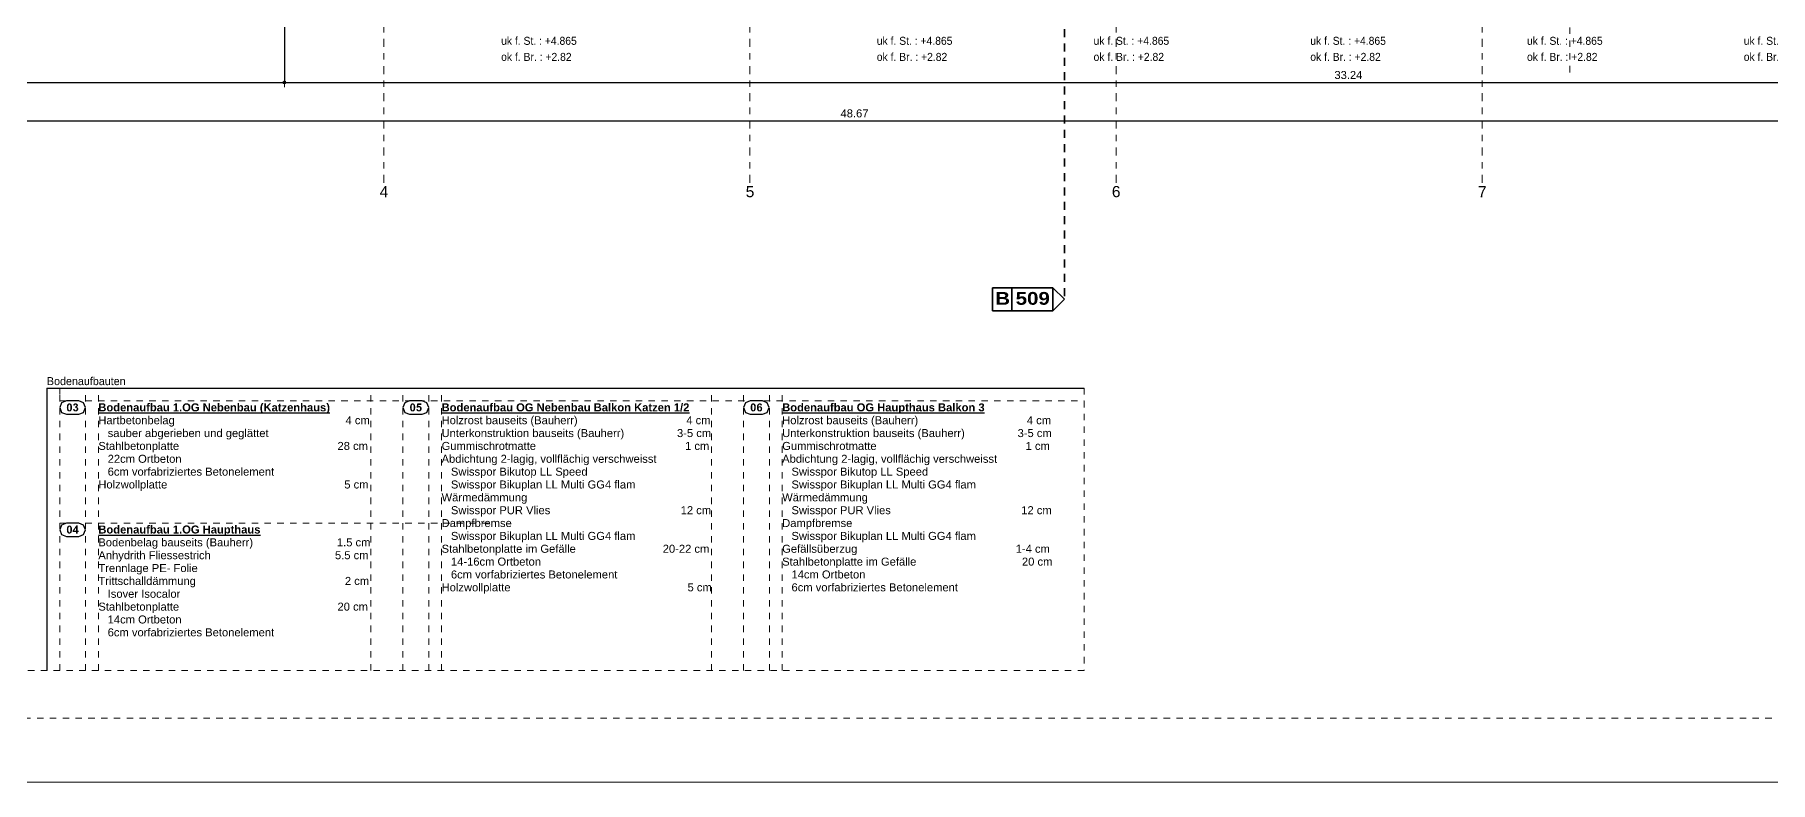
# Model space of a CAD drawing. Header units: metres. Extents: x -94.5 to -10.5, y 121.5 to 156.5.
# Drawn here: x -65.6 to -38.48, y 121.5 to 133.18 of the extents above; entities that cross this region are included whole.
import ezdxf

# ---------------------------------------------------------------- set-up
doc = ezdxf.new("R2010")
doc.units = ezdxf.units.M
doc.header["$PDMODE"] = 65
for name, pattern in [('AUSGEZOGEN', [0]), ('GETRENNT2_S10', [0.255, 0.125, -0.065, 0, -0.065]), ('STRICHLINIE_S4', [0.165, 0.125, -0.04]), ('VERDECKT2_S2', [0.09, 0.05, -0.04])]:
    doc.linetypes.add(name, pattern=pattern)
for name, color, linetype, lineweight in [('XR$1$Bauachsen_grob', 7, 'GETRENNT2_S10', 13), ('XR$1$Hilfskonstruktion', 5, 'VERDECKT2_S2', 13), ('XR$1$Plankopf', 7, 'AUSGEZOGEN', 13), ('XR$1$Schnittbegrenzung', 7, 'AUSGEZOGEN', 13), ('XR$1$Text_Koten', 7, 'AUSGEZOGEN', 25), ('XR$1$Text_Werkplan_Ausfuehrung', 7, 'AUSGEZOGEN', 25), ('XR$1$Werkplan-_Ausfuehrungsmasse', 7, 'AUSGEZOGEN', 13)]:
    doc.layers.add(name, color=color, linetype=linetype, lineweight=lineweight)
doc.styles.add('ARIAL', font='ARIAL.TTF')
doc.styles.add('Arial_Black', font='ariblk.ttf')
doc.dimstyles.new('_DIMSTYLE_3', dxfattribs={"dimtxt": 0.125, "dimasz": 0.15, "dimexe": 0, "dimexo": 0, "dimgap": 0.0625, "dimtad": 2, "dimrnd": 0.005, "dimzin": 4, "dimdsep": 46, "dimtxsty": 'ARIAL', "dimblk1": 'ALL_ML_KREIS', "dimblk2": 'ALL_ML_KREIS', "dimsah": 1, "dimcen": 0, "dimclrd": 256, "dimclre": 256, "dimclrt": 256, "dimadec": 0, "dimazin": 0, "dimtfac": 1, "dimtdec": 0, "dimtix": 1, "dimtmove": 2, "dimatfit": 3, "dimfxl": 0, "dimtzin": 0, "dimlwd": 0, "dimlwe": -1, "dimarcsym": 0})

# ---------------------------------------------------------------- blocks, each defined once
blk = doc.blocks.new('ALL_ML_KREIS')
at = {"color": 0, "linetype": 'ByBlock', "lineweight": -2}
for p, q in [((-1, 0), (0.5, 0)), ((0, -0.5), (0, 0.5))]:
    blk.add_line(p, q, dxfattribs=at)
blk.add_circle((0, 0), 0.15, dxfattribs=at)
blk = doc.blocks.new('*D306')
at = {"layer": 'DEFPOINTS'}
for p in [(-77.131, 135.438), (-61.698, 135.438), (-77.131, 132.438)]:
    blk.add_point(p, dxfattribs=at)
at = {"layer": 'XR$1$Werkplan-_Ausfuehrungsmasse', "lineweight": -2}
for p, q in [((-77.131, 134.348), (-77.131, 132.438)), ((-61.698, 133.438), (-61.698, 132.438)), ((-77.131, 132.438), (-61.698, 132.438))]:
    blk.add_line(p, q, dxfattribs=at)
at = {"layer": 'XR$1$Werkplan-_Ausfuehrungsmasse', "xscale": 0.15, "yscale": 0.15, "zscale": 0.15, "rotation": 180}
blk.add_blockref('ALL_ML_KREIS', (-77.131, 132.438), dxfattribs=at)
at = {"layer": 'XR$1$Werkplan-_Ausfuehrungsmasse', "xscale": 0.15, "yscale": 0.15, "zscale": 0.15}
blk.add_blockref('ALL_ML_KREIS', (-61.698, 132.438), dxfattribs=at)
at = {"layer": 'XR$1$Werkplan-_Ausfuehrungsmasse', "insert": (-69.41, 132.553), "char_height": 0.125, "width": 0.625, "attachment_point": 5, "style": 'ARIAL'}
blk.add_mtext('\\A1;{\\A1;{15.43\\H0.082500;\\S^ ;}}', dxfattribs=at)
blk = doc.blocks.new('*D307')
at = {"layer": 'DEFPOINTS'}
for p in [(-61.698, 135.438), (-61.698, 132.438), (-28.458, 130.838)]:
    blk.add_point(p, dxfattribs=at)
at = {"layer": 'XR$1$Werkplan-_Ausfuehrungsmasse', "lineweight": -2}
for p, q in [((-61.698, 133.438), (-61.698, 132.438)), ((-61.698, 132.438), (-28.458, 132.438)), ((-28.458, 132.438), (-28.458, 132.438))]:
    blk.add_line(p, q, dxfattribs=at)
at = {"layer": 'XR$1$Werkplan-_Ausfuehrungsmasse', "xscale": 0.15, "yscale": 0.15, "zscale": 0.15, "rotation": 180}
blk.add_blockref('ALL_ML_KREIS', (-61.698, 132.438), dxfattribs=at)
at = {"layer": 'XR$1$Werkplan-_Ausfuehrungsmasse', "xscale": 0.15, "yscale": 0.15, "zscale": 0.15}
blk.add_blockref('ALL_ML_KREIS', (-28.458, 132.438), dxfattribs=at)
at = {"layer": 'XR$1$Werkplan-_Ausfuehrungsmasse', "insert": (-45.074, 132.553), "char_height": 0.125, "width": 0.625, "attachment_point": 5, "style": 'ARIAL'}
blk.add_mtext('\\A1;{\\A1;{33.24\\H0.082500;\\S^ ;}}', dxfattribs=at)
blk = doc.blocks.new('*D311')
at = {"layer": 'DEFPOINTS'}
for p in [(-28.458, 136.333), (-77.131, 135.438), (-77.131, 131.838)]:
    blk.add_point(p, dxfattribs=at)
at = {"layer": 'XR$1$Werkplan-_Ausfuehrungsmasse', "lineweight": -2}
for p, q in [((-77.131, 132.838), (-77.131, 131.838)), ((-28.458, 132.838), (-28.458, 131.838)), ((-77.131, 131.838), (-28.458, 131.838))]:
    blk.add_line(p, q, dxfattribs=at)
at = {"layer": 'XR$1$Werkplan-_Ausfuehrungsmasse', "xscale": 0.15, "yscale": 0.15, "zscale": 0.15, "rotation": 180}
blk.add_blockref('ALL_ML_KREIS', (-77.131, 131.838), dxfattribs=at)
at = {"layer": 'XR$1$Werkplan-_Ausfuehrungsmasse', "xscale": 0.15, "yscale": 0.15, "zscale": 0.15}
blk.add_blockref('ALL_ML_KREIS', (-28.458, 131.838), dxfattribs=at)
at = {"layer": 'XR$1$Werkplan-_Ausfuehrungsmasse', "insert": (-52.79, 131.953), "char_height": 0.125, "width": 0.625, "attachment_point": 5, "style": 'ARIAL'}
blk.add_mtext('\\A1;{\\A1;{48.67\\H0.082500;\\S^ ;}}', dxfattribs=at)
blk = doc.blocks.new('COMPLEXOBJECT_7')
at = {"layer": 'XR$1$Bauachsen_grob', "color": 8}
for p, q in [((-60.143, 130.869), (-60.143, 153.502)), ((-54.423, 130.869), (-54.423, 153.502)), ((-48.703, 130.869), (-48.703, 153.502)), ((-42.983, 130.869), (-42.983, 153.502))]:
    blk.add_line(p, q, dxfattribs=at)
at = {"layer": 'XR$1$Bauachsen_grob', "color": 8, "char_height": 0.175, "width": 0.22374, "attachment_point": 9, "style": 'ARIAL'}
for s, insert in [('\\W0.99;4', (-60.075, 130.642)), ('\\W0.99;5', (-54.355, 130.642)), ('\\W0.99;6', (-48.635, 130.642)), ('\\W0.99;7', (-42.915, 130.642))]:
    blk.add_mtext(s, dxfattribs=dict(at, insert=insert))
blk = doc.blocks.new('COMPLEXOBJECT_10')
at = {"layer": 'XR$1$Schnittbegrenzung', "color": 12, "lineweight": 35}
for p, q in [((-50.632, 155.502), (-49.691, 155.502)), ((-50.632, 155.142), (-50.632, 155.502)), ((-50.33, 155.142), (-50.33, 155.502)), ((-49.691, 155.502), (-49.511, 155.322)), ((-49.691, 155.142), (-49.691, 155.502)), ((-49.691, 155.142), (-50.632, 155.142)), ((-49.691, 155.142), (-50.632, 155.142)), ((-49.511, 155.322), (-49.691, 155.142)), ((-50.632, 129.229), (-50.632, 128.869)), ((-49.691, 129.229), (-50.632, 129.229)), ((-49.691, 129.229), (-50.632, 129.229)), ((-50.33, 129.229), (-50.33, 128.869)), ((-49.511, 129.049), (-49.691, 129.229)), ((-49.691, 129.229), (-49.691, 128.869)), ((-50.632, 128.869), (-49.691, 128.869)), ((-49.691, 128.869), (-49.511, 129.049))]:
    blk.add_line(p, q, dxfattribs=at)
at = {"layer": 'XR$1$Schnittbegrenzung', "color": 12, "linetype": 'STRICHLINIE_S4', "lineweight": 35}
blk.add_line((-49.511, 155.322), (-49.511, 129.049), dxfattribs=at)
at = {"layer": 'XR$1$Schnittbegrenzung', "color": 12, "lineweight": 35, "char_height": 0.2, "width": 0.97, "attachment_point": 4, "style": 'Arial_Black'}
for insert in [(-50.592, 155.322), (-50.592, 129.062)]:
    blk.add_mtext('B\\~509', dxfattribs=dict(at, insert=insert))

msp = doc.modelspace()

# ---------------------------------------------------------------- hatches: boundary and pattern name
at = {"layer": 'XR$1$Text_Werkplan_Ausfuehrung'}
h = msp.add_hatch(color=55, dxfattribs=at)
h.paths.add_polyline_path([(-65.0556, 127.4236), (-65.0717, 127.4205), (-65.0839, 127.4109), (-65.0931, 127.3904), (-65.0962, 127.3601), (-65.0934, 127.3296), (-65.085, 127.3101), (-65.0721, 127.2996), (-65.0556, 127.2961), (-65.0394, 127.2993), (-65.0273, 127.3089), (-65.0181, 127.3294), (-65.015, 127.3598), (-65.0181, 127.3903), (-65.0272, 127.4107), (-65.0394, 127.4204)])
h.paths.add_polyline_path([(-65.0597, 127.403), (-65.0556, 127.4037), (-65.0515, 127.403), (-65.0479, 127.401), (-65.0448, 127.3968), (-65.0423, 127.39), (-65.0406, 127.3783), (-65.0401, 127.3598), (-65.0407, 127.3411), (-65.0425, 127.3287), (-65.0448, 127.3226), (-65.0478, 127.3188), (-65.0515, 127.3167), (-65.0556, 127.316), (-65.0597, 127.3167), (-65.0633, 127.3187), (-65.0664, 127.3228), (-65.0689, 127.3296), (-65.0706, 127.3413), (-65.0711, 127.3598), (-65.0705, 127.3786), (-65.0686, 127.3911), (-65.0664, 127.3971), (-65.0634, 127.401)], flags=16)
for points in [[(-64.9999, 127.3315), (-64.9957, 127.3172), (-64.9869, 127.3059), (-64.9743, 127.2985), (-64.9588, 127.2961), (-64.9424, 127.299), (-64.9289, 127.3077), (-64.9199, 127.3205), (-64.9169, 127.3357), (-64.9185, 127.3462), (-64.9233, 127.3551), (-64.9307, 127.3617), (-64.9404, 127.3654), (-64.9269, 127.3769), (-64.9224, 127.3916), (-64.9246, 127.4026), (-64.9312, 127.4124), (-64.9436, 127.4208), (-64.9595, 127.4236), (-64.9693, 127.4227), (-64.9781, 127.4198), (-64.9855, 127.4152), (-64.9911, 127.4091), (-64.9952, 127.4012), (-64.998, 127.391), (-64.9759, 127.3873), (-64.9741, 127.3944), (-64.9706, 127.3997), (-64.9658, 127.4029), (-64.9601, 127.4039), (-64.9545, 127.403), (-64.9502, 127.4002), (-64.9473, 127.3958), (-64.9464, 127.3902), (-64.9477, 127.3835), (-64.9515, 127.3783), (-64.9578, 127.375), (-64.9663, 127.3741), (-64.969, 127.3546), (-64.9631, 127.3559), (-64.9581, 127.3564), (-64.9516, 127.3551), (-64.9463, 127.3511), (-64.9427, 127.3449), (-64.9415, 127.3368), (-64.9427, 127.3282), (-64.9465, 127.3216), (-64.9522, 127.3174), (-64.959, 127.316), (-64.9654, 127.3172), (-64.9707, 127.3207), (-64.9747, 127.3264), (-64.9767, 127.3343)], [(-59.6362, 127.3303), (-59.6319, 127.3162), (-59.6232, 127.3054), (-59.6106, 127.2984), (-59.5949, 127.2961), (-59.5756, 127.3002), (-59.561, 127.3126), (-59.5543, 127.3256), (-59.5521, 127.3402), (-59.5549, 127.357), (-59.5632, 127.3703), (-59.5755, 127.379), (-59.5903, 127.3819), (-59.5986, 127.3809), (-59.6067, 127.3779), (-59.6029, 127.3992), (-59.5576, 127.3992), (-59.5576, 127.4216), (-59.6211, 127.4216), (-59.6334, 127.3565), (-59.6139, 127.3537), (-59.6052, 127.3606), (-59.5954, 127.3629), (-59.5879, 127.3614), (-59.5819, 127.3571), (-59.5781, 127.3499), (-59.5768, 127.3398), (-59.5781, 127.329), (-59.582, 127.3213), (-59.5877, 127.3168), (-59.5947, 127.3152), (-59.6008, 127.3164), (-59.6062, 127.3199), (-59.6103, 127.3255), (-59.6123, 127.3328)]]:
    msp.add_hatch(color=55, dxfattribs=at).paths.add_polyline_path(points)
h = msp.add_hatch(color=55, dxfattribs=at)
h.paths.add_polyline_path([(-59.6931, 127.4236), (-59.7092, 127.4205), (-59.7214, 127.4109), (-59.7306, 127.3904), (-59.7337, 127.3601), (-59.7309, 127.3296), (-59.7225, 127.3101), (-59.7096, 127.2996), (-59.6931, 127.2961), (-59.6769, 127.2993), (-59.6648, 127.3089), (-59.6556, 127.3294), (-59.6525, 127.3598), (-59.6556, 127.3903), (-59.6647, 127.4107), (-59.6769, 127.4204)])
h.paths.add_polyline_path([(-59.6972, 127.403), (-59.6931, 127.4037), (-59.689, 127.403), (-59.6854, 127.401), (-59.6823, 127.3968), (-59.6798, 127.39), (-59.6781, 127.3783), (-59.6776, 127.3598), (-59.6782, 127.3411), (-59.68, 127.3287), (-59.6823, 127.3226), (-59.6853, 127.3188), (-59.689, 127.3167), (-59.6931, 127.316), (-59.6972, 127.3167), (-59.7008, 127.3187), (-59.7039, 127.3228), (-59.7064, 127.3296), (-59.7081, 127.3413), (-59.7086, 127.3598), (-59.708, 127.3786), (-59.7061, 127.3911), (-59.7039, 127.3971), (-59.7009, 127.401)], flags=16)
h = msp.add_hatch(color=55, dxfattribs=at)
h.paths.add_polyline_path([(-54.3723, 127.4236), (-54.3884, 127.4205), (-54.4006, 127.4109), (-54.4098, 127.3904), (-54.4128, 127.3601), (-54.4101, 127.3296), (-54.4017, 127.3101), (-54.3887, 127.2996), (-54.3723, 127.2961), (-54.3561, 127.2993), (-54.3439, 127.3089), (-54.3347, 127.3294), (-54.3317, 127.3598), (-54.3347, 127.3903), (-54.3439, 127.4107), (-54.3561, 127.4204)])
h.paths.add_polyline_path([(-54.3764, 127.403), (-54.3723, 127.4037), (-54.3682, 127.403), (-54.3645, 127.401), (-54.3615, 127.3968), (-54.3589, 127.39), (-54.3573, 127.3783), (-54.3567, 127.3598), (-54.3573, 127.3411), (-54.3592, 127.3287), (-54.3615, 127.3226), (-54.3645, 127.3188), (-54.3681, 127.3167), (-54.3723, 127.316), (-54.3764, 127.3167), (-54.38, 127.3187), (-54.3831, 127.3228), (-54.3856, 127.3296), (-54.3872, 127.3413), (-54.3878, 127.3598), (-54.3872, 127.3786), (-54.3853, 127.3911), (-54.3831, 127.3971), (-54.38, 127.401)], flags=16)
h = msp.add_hatch(color=55, dxfattribs=at)
h.paths.add_polyline_path([(-54.2345, 127.3926), (-54.2387, 127.4059), (-54.2464, 127.4157), (-54.2569, 127.4217), (-54.27, 127.4236), (-54.2884, 127.4199), (-54.303, 127.4085), (-54.3125, 127.3885), (-54.3157, 127.359), (-54.3126, 127.3302), (-54.3035, 127.3108), (-54.2896, 127.2997), (-54.2724, 127.2961), (-54.2563, 127.299), (-54.2435, 127.3077), (-54.235, 127.3212), (-54.2322, 127.3384), (-54.2349, 127.3548), (-54.2429, 127.3679), (-54.2547, 127.3765), (-54.2686, 127.3793), (-54.2808, 127.3767), (-54.2908, 127.3688), (-54.2885, 127.3866), (-54.2842, 127.3971), (-54.2784, 127.4022), (-54.2714, 127.4039), (-54.2662, 127.4031), (-54.2621, 127.4005), (-54.2592, 127.3962), (-54.2576, 127.39)])
h.paths.add_polyline_path([(-54.2875, 127.33), (-54.2888, 127.3403), (-54.2876, 127.3496), (-54.284, 127.3563), (-54.2787, 127.3604), (-54.2723, 127.3617), (-54.2658, 127.3603), (-54.2604, 127.3561), (-54.2568, 127.3488), (-54.2556, 127.3382), (-54.2567, 127.328), (-54.2601, 127.3212), (-54.2651, 127.3173), (-54.2712, 127.316), (-54.2777, 127.3176), (-54.2834, 127.3223)], flags=16)
h = msp.add_hatch(color=55, dxfattribs=at)
h.paths.add_polyline_path([(-65.0556, 125.5153), (-65.0717, 125.5121), (-65.0839, 125.5025), (-65.0931, 125.4821), (-65.0962, 125.4517), (-65.0934, 125.4213), (-65.085, 125.4018), (-65.0721, 125.3912), (-65.0556, 125.3877), (-65.0394, 125.3909), (-65.0273, 125.4005), (-65.0181, 125.421), (-65.015, 125.4515), (-65.0181, 125.482), (-65.0272, 125.5024), (-65.0394, 125.5121)])
h.paths.add_polyline_path([(-65.0597, 125.4947), (-65.0556, 125.4954), (-65.0515, 125.4947), (-65.0479, 125.4926), (-65.0448, 125.4885), (-65.0423, 125.4817), (-65.0406, 125.47), (-65.0401, 125.4515), (-65.0407, 125.4327), (-65.0425, 125.4203), (-65.0448, 125.4143), (-65.0478, 125.4104), (-65.0515, 125.4083), (-65.0556, 125.4077), (-65.0597, 125.4083), (-65.0633, 125.4104), (-65.0664, 125.4145), (-65.0689, 125.4213), (-65.0706, 125.433), (-65.0711, 125.4515), (-65.0705, 125.4703), (-65.0686, 125.4827), (-65.0664, 125.4888), (-65.0634, 125.4926)], flags=16)
h = msp.add_hatch(color=55, dxfattribs=at)
h.paths.add_polyline_path([(-64.952, 125.3898), (-64.9289, 125.3898), (-64.9289, 125.415), (-64.9133, 125.415), (-64.9133, 125.436), (-64.9289, 125.436), (-64.9289, 125.5153), (-64.949, 125.5153), (-65.0032, 125.4359), (-65.0032, 125.415), (-64.952, 125.415)])
h.paths.add_polyline_path([(-64.952, 125.4787), (-64.952, 125.436), (-64.9808, 125.436)], flags=16)

# ---------------------------------------------------------------- linework, layer by layer
at = {"layer": 'XR$1$Hilfskonstruktion'}
for p, q in [((-41.613, 135.4955), (-41.613, 132.5708)), ((-65.2077, 127.6607), (-65.2077, 127.4607)), ((-65.2077, 123.2498), (-65.2077, 127.6607)), ((-65.2077, 127.4607), (-49.2035, 127.4607)), ((-64.8035, 123.2498), (-64.8035, 127.6607)), ((-64.6035, 123.2498), (-64.6035, 127.6607)), ((-60.3452, 123.2498), (-60.3452, 127.6607)), ((-59.8452, 123.2498), (-59.8452, 127.6607)), ((-59.441, 123.2498), (-59.441, 127.6607)), ((-59.241, 123.2498), (-59.241, 127.6607)), ((-55.0243, 123.2498), (-55.0243, 127.6607)), ((-54.5243, 123.2498), (-54.5243, 127.6607)), ((-54.1202, 123.2498), (-54.1202, 127.6607)), ((-53.9202, 123.2498), (-53.9202, 127.6607)), ((-49.2035, 127.6607), (-49.2035, 123.2498)), ((-65.2077, 125.5523), (-58.4325, 125.5523)), ((-49.2035, 123.2498), (-77.1306, 123.2498)), ((-82.9611, 122.5024), (-11.4611, 122.5024))]:
    msp.add_line(p, q, dxfattribs=at)
at = {"layer": 'XR$1$Plankopf'}
msp.add_line((-94.4611, 121.5024), (-10.4611, 121.5024), dxfattribs=at)
at = {"layer": 'XR$1$Text_Werkplan_Ausfuehrung', "color": 250, "linetype": 'AUSGEZOGEN', "lineweight": 25}
for q in [(-65.4077, 123.2498), (-49.2035, 127.6607)]:
    msp.add_line((-65.4077, 127.6607), q, dxfattribs=at)
at = {"layer": 'XR$1$Text_Werkplan_Ausfuehrung', "color": 54}
for p, q in [((-65.1035, 127.4607), (-65.1772, 127.4302)), ((-64.9093, 127.4607), (-65.1035, 127.4607)), ((-64.8356, 127.4302), (-64.9093, 127.4607)), ((-59.741, 127.4607), (-59.8147, 127.4302)), ((-59.5468, 127.4607), (-59.741, 127.4607)), ((-59.4731, 127.4302), (-59.5468, 127.4607)), ((-54.4202, 127.4607), (-54.4938, 127.4302)), ((-54.2259, 127.4607), (-54.4202, 127.4607)), ((-54.1523, 127.4302), (-54.2259, 127.4607)), ((-65.1772, 127.4302), (-65.2077, 127.3565)), ((-65.2077, 127.3565), (-65.1772, 127.2828)), ((-65.1772, 127.2828), (-65.1035, 127.2523)), ((-65.1035, 127.2523), (-64.9093, 127.2523)), ((-64.9093, 127.2523), (-64.8356, 127.2828)), ((-64.8051, 127.3565), (-64.8356, 127.4302)), ((-64.8356, 127.2828), (-64.8051, 127.3565)), ((-59.8147, 127.4302), (-59.8452, 127.3565)), ((-59.8452, 127.3565), (-59.8147, 127.2828)), ((-59.8147, 127.2828), (-59.741, 127.2523)), ((-59.741, 127.2523), (-59.5468, 127.2523)), ((-59.5468, 127.2523), (-59.4731, 127.2828)), ((-59.4426, 127.3565), (-59.4731, 127.4302)), ((-59.4731, 127.2828), (-59.4426, 127.3565)), ((-54.4938, 127.4302), (-54.5243, 127.3565)), ((-54.5243, 127.3565), (-54.4938, 127.2828)), ((-54.4938, 127.2828), (-54.4202, 127.2523)), ((-54.4202, 127.2523), (-54.2259, 127.2523)), ((-54.2259, 127.2523), (-54.1523, 127.2828)), ((-54.1218, 127.3565), (-54.1523, 127.4302)), ((-54.1523, 127.2828), (-54.1218, 127.3565)), ((-65.1035, 125.5523), (-65.1772, 125.5218)), ((-64.9093, 125.5523), (-65.1035, 125.5523)), ((-64.8356, 125.5218), (-64.9093, 125.5523)), ((-65.1772, 125.5218), (-65.2077, 125.4482)), ((-65.2077, 125.4482), (-65.1772, 125.3745)), ((-65.1772, 125.3745), (-65.1035, 125.344)), ((-65.1035, 125.344), (-64.9093, 125.344)), ((-64.9093, 125.344), (-64.8356, 125.3745)), ((-64.8051, 125.4482), (-64.8356, 125.5218)), ((-64.8356, 125.3745), (-64.8051, 125.4482))]:
    msp.add_line(p, q, dxfattribs=at)

# ---------------------------------------------------------------- block references
at = {"layer": 'XR$1$Bauachsen_grob', "color": 8}
msp.add_blockref('COMPLEXOBJECT_7', (0, 0), dxfattribs=at)
at = {"layer": 'XR$1$Schnittbegrenzung', "color": 12, "linetype": 'STRICHLINIE_S4', "lineweight": 35}
msp.add_blockref('COMPLEXOBJECT_10', (0, 0), dxfattribs=at)

# ---------------------------------------------------------------- texts
at = {"layer": 'XR$1$Text_Koten', "char_height": 0.125, "width": 1.273041, "attachment_point": 1, "line_spacing_factor": 1.204819, "style": 'ARIAL'}
for insert in [(-58.3109, 133.1505), (-52.4419, 133.1505), (-49.0554, 133.1505), (-45.6694, 133.1505), (-42.2834, 133.1505), (-38.8974, 133.1505)]:
    msp.add_mtext('{\\fArial|i0|b0;\\H0.125000;\\W0.925926;\\C12;uk f. St. : +4.865}\\P{\\fArial|i0|b0;\\H0.125000;\\W0.925926;\\C12;ok f. Br. : +2.82}\\P', dxfattribs=dict(at, insert=insert))
at = {"layer": 'XR$1$Text_Werkplan_Ausfuehrung', "color": 250, "linetype": 'AUSGEZOGEN', "lineweight": 25, "insert": (-65.4077, 127.7065), "char_height": 0.125, "width": 1.288039, "attachment_point": 7, "style": 'ARIAL'}
msp.add_mtext('\\W0.96;Bodenaufbauten', dxfattribs=at)
at = {"layer": 'XR$1$Text_Werkplan_Ausfuehrung', "char_height": 0.125, "attachment_point": 1, "line_spacing_factor": 0.963855, "style": 'ARIAL'}
for s, insert, width in [('{\\L\\fArial|i0|b1;\\H0.125000;\\W1.000000;\\C7;Bodenaufbau 1.OG Nebenbau (Katzenhaus)\\l}\\P{\\fArial|i0|b0;\\H0.125000;\\W1.000000;\\C7;Hartbetonbelag                                                       4 cm}\\P{\\fArial|i0|b0;\\H0.125000;\\W1.000000;\\C7;   sauber abgerieben und geglättet }\\P{\\fArial|i0|b0;\\H0.125000;\\W1.000000;\\C7;Stahlbetonplatte                                                   28 cm}\\P{\\fArial|i0|b0;\\H0.125000;\\W1.000000;\\C7;   22cm Ortbeton}\\P{\\fArial|i0|b0;\\H0.125000;\\W1.000000;\\C7;   6cm vorfabriziertes Betonelement}\\P{\\fArial|i0|b0;\\H0.125000;\\W1.000000;\\C7;Holzwollplatte                                                         5 cm}\\P', (-64.6035, 127.4232), 6.365547), ('{\\L\\fArial|i0|b1;\\H0.125000;\\W1.000000;\\C7;Bodenaufbau OG Nebenbau Balkon Katzen 1/2\\l}\\P{\\fArial|i0|b0;\\H0.125000;\\W1.000000;\\C202;Holzrost bauseits (Bauherr)                                   4 cm}\\P{\\fArial|i0|b0;\\H0.125000;\\W1.000000;\\C202;Unterkonstruktion bauseits (Bauherr)                 3-5 cm}\\P{\\fArial|i0|b0;\\H0.125000;\\W1.000000;\\C7;Gummischrotmatte                                                1 cm}\\P{\\fArial|i0|b0;\\H0.125000;\\W1.000000;\\C7;Abdichtung 2-lagig, vollflächig verschweisst}\\P{\\fArial|i0|b0;\\H0.125000;\\W1.000000;\\C7;   Swisspor Bikutop LL Speed}\\P{\\fArial|i0|b0;\\H0.125000;\\W1.000000;\\C7;   Swisspor Bikuplan LL Multi GG4 flam}\\P{\\fArial|i0|b0;\\H0.125000;\\W1.000000;\\C7;Wärmedämmung}\\P{\\fArial|i0|b0;\\H0.125000;\\W1.000000;\\C7;   Swisspor PUR Vlies                                          12 cm}\\P{\\fArial|i0|b0;\\H0.125000;\\W1.000000;\\C7;Dampfbremse }\\P{\\fArial|i0|b0;\\H0.125000;\\W1.000000;\\C7;   Swisspor Bikuplan LL Multi GG4 flam}\\P{\\fArial|i0|b0;\\H0.125000;\\W1.000000;\\C7;Stahlbetonplatte im Gefälle                            20-22 cm}\\P{\\fArial|i0|b0;\\H0.125000;\\W1.000000;\\C7;   14-16cm Ortbeton  }\\P{\\fArial|i0|b0;\\H0.125000;\\W1.000000;\\C7;   6cm vorfabriziertes Betonelement}\\P{\\fArial|i0|b0;\\H0.125000;\\W1.000000;\\C7;Holzwollplatte                                                         5 cm}\\P', (-59.241, 127.4232), 6.36568), ('{\\L\\fArial|i0|b1;\\H0.125000;\\W1.000000;\\C7;Bodenaufbau OG Haupthaus Balkon 3\\l}\\P{\\fArial|i0|b0;\\H0.125000;\\W1.000000;\\C202;Holzrost bauseits (Bauherr)                                   4 cm}\\P{\\fArial|i0|b0;\\H0.125000;\\W1.000000;\\C202;Unterkonstruktion bauseits (Bauherr)                 3-5 cm}\\P{\\fArial|i0|b0;\\H0.125000;\\W1.000000;\\C7;Gummischrotmatte                                                1 cm}\\P{\\fArial|i0|b0;\\H0.125000;\\W1.000000;\\C7;Abdichtung 2-lagig, vollflächig verschweisst}\\P{\\fArial|i0|b0;\\H0.125000;\\W1.000000;\\C7;   Swisspor Bikutop LL Speed}\\P{\\fArial|i0|b0;\\H0.125000;\\W1.000000;\\C7;   Swisspor Bikuplan LL Multi GG4 flam}\\P{\\fArial|i0|b0;\\H0.125000;\\W1.000000;\\C7;Wärmedämmung}\\P{\\fArial|i0|b0;\\H0.125000;\\W1.000000;\\C7;   Swisspor PUR Vlies                                          12 cm}\\P{\\fArial|i0|b0;\\H0.125000;\\W1.000000;\\C7;Dampfbremse }\\P{\\fArial|i0|b0;\\H0.125000;\\W1.000000;\\C7;   Swisspor Bikuplan LL Multi GG4 flam}\\P{\\fArial|i0|b0;\\H0.125000;\\W1.000000;\\C7;Gefällsüberzug                                                   1-4 cm}\\P{\\fArial|i0|b0;\\H0.125000;\\W1.000000;\\C7;Stahlbetonplatte im Gefälle                                  20 cm}\\P{\\fArial|i0|b0;\\H0.125000;\\W1.000000;\\C7;   14cm Ortbeton  }\\P{\\fArial|i0|b0;\\H0.125000;\\W1.000000;\\C7;   6cm vorfabriziertes Betonelement}\\P', (-53.9202, 127.4232), 6.103885), ('{\\L\\fArial|i0|b1;\\H0.125000;\\W1.000000;\\C7;Bodenaufbau 1.OG Haupthaus\\l}\\P{\\fArial|i0|b0;\\H0.125000;\\W1.000000;\\C202;Bodenbelag bauseits (Bauherr)                           1.5 cm}\\P{\\fArial|i0|b0;\\H0.125000;\\W1.000000;\\C7;Anhydrith Fliessestrich                                        5.5 cm}\\P{\\fArial|i0|b0;\\H0.125000;\\W1.000000;\\C7;Trennlage PE- Folie}\\P{\\fArial|i0|b0;\\H0.125000;\\W1.000000;\\C7;Trittschalldämmung                                                2 cm }\\P{\\fArial|i0|b0;\\H0.125000;\\W1.000000;\\C7;   Isover Isocalor                   }\\P{\\fArial|i0|b0;\\H0.125000;\\W1.000000;\\C7;Stahlbetonplatte                                                   20 cm}\\P{\\fArial|i0|b0;\\H0.125000;\\W1.000000;\\C7;   14cm Ortbeton                              }\\P{\\fArial|i0|b0;\\H0.125000;\\W1.000000;\\C7;   6cm vorfabriziertes Betonelement }\\P', (-64.6035, 125.5148), 6.103277)]:
    msp.add_mtext(s, dxfattribs=dict(at, insert=insert, width=width))

# ---------------------------------------------------------------- dimensions: what is measured, and where the dimension line sits
at = {"layer": 'XR$1$Werkplan-_Ausfuehrungsmasse'}
for base, p1, p2, picture, middle in [((-28.4581, 131.838), (-77.1306, 132.838), (-28.4581, 132.838), '*D311', (-52.7901, 131.9527)), ((-61.6981, 132.438), (-77.1306, 134.348), (-61.6981, 133.438), '*D306', (-69.4101, 132.5528)), ((-28.4581, 132.438), (-61.6981, 133.438), (-28.4581, 132.438), '*D307', (-45.0736, 132.5528))]:
    dim = msp.add_linear_dim(base=base, p1=p1, p2=p2, dimstyle='_DIMSTYLE_3', override={"dimpost": '<>', "dimclrd": 256, "dimclre": 256, "dimclrt": 256, "dimlwd": 0, "dimlwe": 65535}, dxfattribs=at)
    dim.commit()
    dim.dimension.update_dxf_attribs({"geometry": picture, "text_midpoint": middle, "dimtype": 160})

doc.saveas('drawing.dxf')
